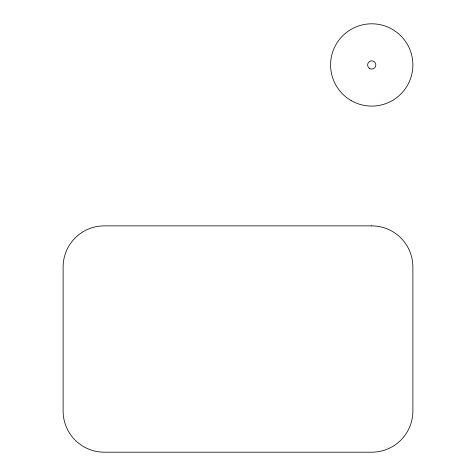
<?xml version="1.0" encoding="UTF-8"?>
<svg xmlns="http://www.w3.org/2000/svg" width="476" height="476" viewBox="0 0 476 476"><rect width="100%" height="100%" fill="white"/><g stroke="black" fill="none" stroke-linecap="round" stroke-linejoin="round"><path stroke-width="0.71" d="M371.732 225.88L104.268 225.88A41.15 41.15 0 0 0 63.118 267.03L63.118 411.05A41.15 41.15 0 0 0 104.268 452.2L371.732 452.2A41.15 41.15 0 0 0 412.882 411.05L412.882 267.03A41.15 41.15 0 0 0 371.732 225.88M351.157 100.585A41.15 41.15 0 0 0 412.882 64.95A41.15 41.15 0 0 0 351.157 29.316A41.15 41.15 0 0 0 351.157 100.585M369.673 68.514A4.117 4.117 0 0 0 375.85 64.95A4.117 4.117 0 0 0 369.673 61.386A4.117 4.117 0 0 0 369.673 68.514"/></g></svg>
